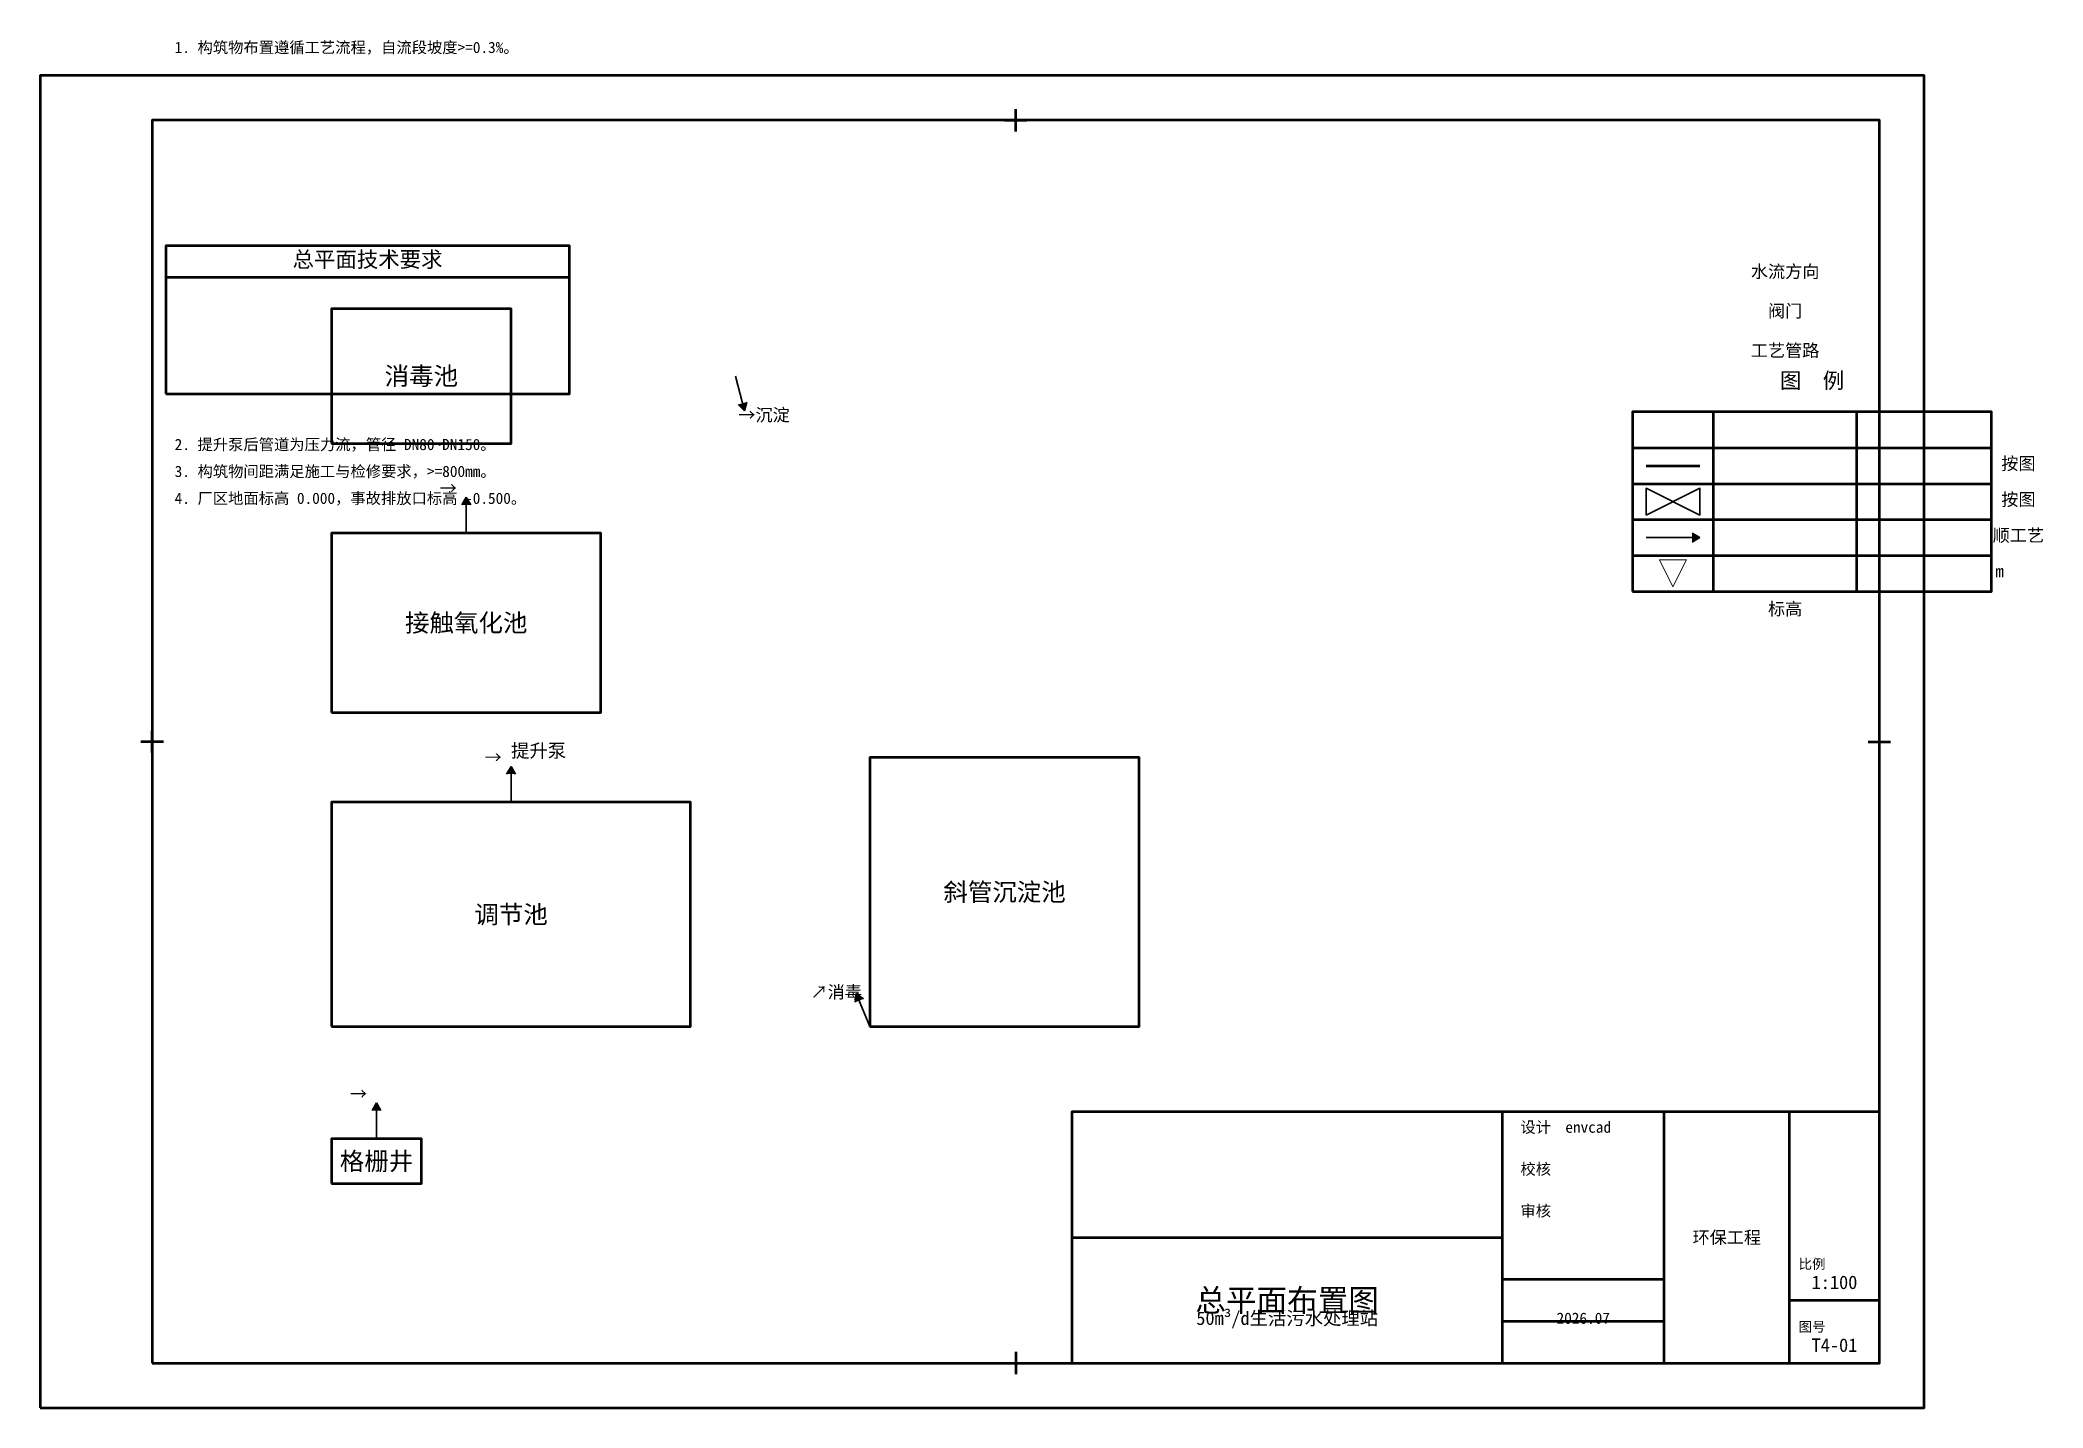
# Model space of a CAD drawing. Extents: x 0 to 44647, y 0 to 30488.
import ezdxf
from ezdxf.enums import TextEntityAlignment as Align

# ---------------------------------------------------------------- set-up
doc = ezdxf.new("R2010")
doc.units = 13
for name, color, linetype, lineweight in [('图框', 7, 'CONTINUOUS', 50), ('文字', 7, 'CONTINUOUS', 18), ('文字-标题', 7, 'CONTINUOUS', 35), ('标高', 3, 'CONTINUOUS', 18), ('池体-壁', 7, 'CONTINUOUS', 50), ('流向', 1, 'CONTINUOUS', 35), ('管道-污水', 4, 'CONTINUOUS', 50), ('阀门', 1, 'CONTINUOUS', 35)]:
    doc.layers.add(name, color=color, linetype=linetype, lineweight=lineweight)
doc.styles.add('HZ', font='simfang.ttf')

msp = doc.modelspace()

# ---------------------------------------------------------------- linework, layer by layer
at = {"layer": '图框'}
for p, q in [((21500, 28700), (22000, 28700)), ((21750, 28450), (21750, 28950)), ((2800, 25200), (11800, 25200)), ((37300, 18200), (37300, 22200)), ((40500, 18200), (40500, 22200)), ((35500, 21400), (43500, 21400)), ((35500, 20600), (43500, 20600)), ((35500, 19800), (43500, 19800)), ((35500, 19000), (43500, 19000)), ((2750, 14850), (2250, 14850)), ((2500, 14600), (2500, 15100)), ((40750, 14850), (41250, 14850)), ((41000, 14600), (41000, 15100)), ((32600, 1000), (32600, 6600)), ((36200, 1000), (36200, 6600)), ((39000, 1000), (39000, 6600)), ((23000, 3800), (32600, 3800)), ((32600, 2867), (36200, 2867)), ((39000, 2400), (41000, 2400)), ((32600, 1933), (36200, 1933)), ((21500, 1000), (22000, 1000)), ((21750, 1250), (21750, 750))]:
    msp.add_line(p, q, dxfattribs=at)
for points in [[(0, 0), (42000, 0), (42000, 29700), (0, 29700)], [(2500, 1000), (41000, 1000), (41000, 28700), (2500, 28700)], [(2800, 22600), (11800, 22600), (11800, 25900), (2800, 25900)], [(35500, 18200), (43500, 18200), (43500, 22200), (35500, 22200)], [(23000, 1000), (41000, 1000), (41000, 6600), (23000, 6600)]]:
    msp.add_lwpolyline(points, close=True, dxfattribs=at)
at = {"layer": '标高'}
msp.add_lwpolyline([(36400, 18300), (36100, 18900), (36700, 18900), (36400, 18300)], close=True, dxfattribs=at)
at = {"layer": '池体-壁'}
for points in [[(6500, 21500), (10500, 21500), (10500, 24500), (6500, 24500)], [(6500, 15500), (12500, 15500), (12500, 19500), (6500, 19500)], [(18500, 8500), (24500, 8500), (24500, 14500), (18500, 14500)], [(6500, 8500), (14500, 8500), (14500, 13500), (6500, 13500)], [(6500, 5000), (8500, 5000), (8500, 6000), (6500, 6000)]]:
    msp.add_lwpolyline(points, close=True, dxfattribs=at)
at = {"layer": '流向'}
for p, q in [((15500, 23000), (15702, 22226)), ((15702, 22226), (15561, 22368)), ((15702, 22226), (15755, 22419)), ((9500, 20300), (9400, 20127)), ((9500, 19500), (9500, 20300)), ((9500, 20300), (9600, 20127)), ((35800, 19400), (37000, 19400)), ((37000, 19400), (36827, 19500)), ((37000, 19400), (36827, 19300)), ((10500, 14300), (10400, 14127)), ((10500, 13500), (10500, 14300)), ((10500, 14300), (10600, 14127)), ((18194, 9239), (18168, 9041)), ((18500, 8500), (18194, 9239)), ((18194, 9239), (18353, 9117)), ((7500, 6800), (7400, 6627)), ((7500, 6000), (7500, 6800)), ((7500, 6800), (7600, 6627))]:
    msp.add_line(p, q, dxfattribs=at)
for points in [[(15702, 22226), (15755, 22419), (15561, 22368)], [(9500, 20300), (9400, 20127), (9600, 20127)], [(37000, 19400), (36827, 19500), (36827, 19300)], [(10500, 14300), (10400, 14127), (10600, 14127)], [(18194, 9239), (18168, 9041), (18353, 9117)], [(7500, 6800), (7400, 6627), (7600, 6627)]]:
    msp.add_solid(points, dxfattribs=at)
at = {"layer": '管道-污水'}
msp.add_line((35800, 21000), (37000, 21000), dxfattribs=at)
at = {"layer": '阀门'}
msp.add_lwpolyline([(35800, 19900), (37000, 20500), (37000, 19900), (35800, 20500)], close=True, dxfattribs=at)

# ---------------------------------------------------------------- texts
at = {"layer": '文字', "style": 'HZ'}
for s, height, p in [('1. 构筑物布置遵循工艺流程，自流段坡度>=0.3%。', 250, (3000, 30200)), ('2. 提升泵后管道为压力流，管径 DN80~DN150。', 250, (3000, 21350)), ('3. 构筑物间距满足施工与检修要求，>=800mm。', 250, (3000, 20750)), ('4. 厂区地面标高 0.000，事故排放口标高 -0.500。', 250, (3000, 20150)), ('设计', 250, (33000, 6133)), ('envcad', 250, (34000, 6133)), ('校核', 250, (33000, 5200)), ('审核', 250, (33000, 4267)), ('比例', 220, (39200, 3100)), ('图号', 220, (39200, 1700))]:
    msp.add_text(s, height=height, dxfattribs=at).set_placement(p)
for s, height, p in [('水流方向', 280, (38900, 25330)), ('阀门', 280, (38900, 24450)), ('工艺管路', 280, (38900, 23570)), ('→沉淀', 280, (16139, 22133)), ('按图', 280, (44100, 21050)), ('→', 280, (9100, 20500)), ('按图', 280, (44100, 20250)), ('顺工艺', 280, (44100, 19450)), ('m', 280, (43680, 18650)), ('标高', 280, (38900, 17810)), ('→', 280, (10100, 14500)), ('↗消毒', 280, (17748, 9271)), ('→', 280, (7100, 7000)), ('环保工程', 280, (37600, 3800)), ('1:100', 300, (40000, 2800)), ('50m³/d生活污水处理站', 300, (27800, 2000)), ('2026.07', 250, (34400, 2000)), ('T4-01', 300, (40000, 1400))]:
    msp.add_text(s, height=height, dxfattribs=at).set_placement(p, align=Align.MIDDLE_CENTER)
at = {"layer": '文字-标题', "style": 'HZ'}
for s, height, p in [('总平面技术要求', 350, (7300, 25600)), ('消毒池', 400, (8500, 23000)), ('图  例', 350, (39500, 22900)), ('接触氧化池', 400, (9500, 17500)), ('斜管沉淀池', 400, (21500, 11500)), ('调节池', 400, (10500, 11000)), ('格栅井', 400, (7500, 5500)), ('总平面布置图', 500, (27800, 2400))]:
    msp.add_text(s, height=height, dxfattribs=at).set_placement(p, align=Align.MIDDLE_CENTER)
msp.add_text('提升泵', height=300, dxfattribs=at).set_placement((10500, 14500))

doc.saveas('drawing.dxf')
